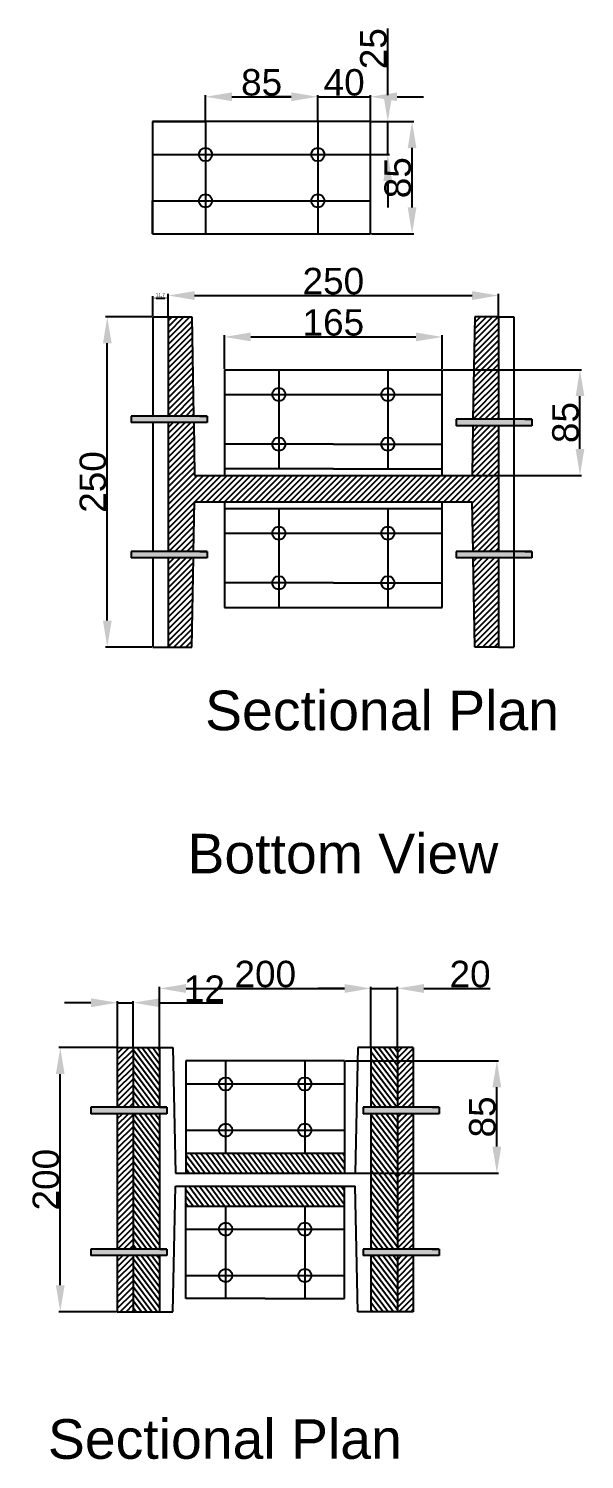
# Model space of a CAD drawing. Header units: millimetres. Extents: x 1432 to 2834, y 1098 to 2182.
# Drawn here: x 2413 to 2834, y 1098 to 2182 of the extents above; entities that cross this region are included whole.
import ezdxf

# ---------------------------------------------------------------- set-up
doc = ezdxf.new("R2010")
doc.units = ezdxf.units.MM
doc.styles.get("Standard").update_dxf_attribs({"font": 'arial.ttf'})
doc.dimstyles.new('ISO-25', dxfattribs={"dimtxt": 2.5, "dimasz": 2.5, "dimexe": 1.25, "dimexo": 0.625, "dimtad": 1, "dimtxsty": 'Standard', "dimcen": 2.5, "dimadec": 0, "dimazin": 0, "dimtfac": 1, "dimtmove": 0, "dimatfit": 3, "dimfxl": 1, "dimarcsym": 0})
pattern_1 = [(45, (-119.3895, -22.1104), (-2.245064, 2.245064), [])]
pattern_2 = [(127, (-119.3895, -22.1104), (-2.5356677, -1.9107627), [])]

# ---------------------------------------------------------------- blocks, each defined once
blk = doc.blocks.new('*D59')
at = {"color": 0, "lineweight": -2, "transparency": 16777216}
for p, q in [((2546.8, 2111.8), (2546.8, 2131.2)), ((2566.8, 2130), (2611.8, 2130)), ((2631.8, 2111.8), (2631.8, 2131.2))]:
    blk.add_line(p, q, dxfattribs=at)
at = {"color": 0, "transparency": 16777216}
for points in [[(2566.8, 2133.3), (2566.8, 2126.7), (2546.8, 2130)], [(2611.8, 2133.3), (2611.8, 2126.7), (2631.8, 2130)]]:
    blk.add_solid(points, dxfattribs=at)
at = {"layer": 'Defpoints', "color": 0, "transparency": 16777216}
for p in [(2631.8, 2130), (2546.8, 2111.2), (2631.8, 2111.2)]:
    blk.add_point(p, dxfattribs=at)
at = {"color": 0, "transparency": 16777216, "insert": (2589.3, 2140.8), "char_height": 20, "attachment_point": 5}
blk.add_mtext('85', dxfattribs=at)
blk = doc.blocks.new('*D60')
at = {"color": 0, "lineweight": -2, "transparency": 16777216}
for p, q in [((2611.8, 2130), (2591.8, 2130)), ((2631.8, 2111.8), (2631.8, 2131.2)), ((2631.8, 2130), (2671.8, 2130)), ((2671.8, 2111.8), (2671.8, 2131.2)), ((2691.8, 2130), (2711.8, 2130))]:
    blk.add_line(p, q, dxfattribs=at)
at = {"color": 0, "transparency": 16777216}
for points in [[(2611.8, 2133.3), (2611.8, 2126.7), (2631.8, 2130)], [(2691.8, 2133.3), (2691.8, 2126.7), (2671.8, 2130)]]:
    blk.add_solid(points, dxfattribs=at)
at = {"layer": 'Defpoints', "color": 0, "transparency": 16777216}
for p in [(2671.8, 2130), (2631.8, 2111.2), (2671.8, 2111.2)]:
    blk.add_point(p, dxfattribs=at)
at = {"color": 0, "transparency": 16777216, "insert": (2651.8, 2140.8), "char_height": 20, "attachment_point": 5}
blk.add_mtext('40', dxfattribs=at)
blk = doc.blocks.new('*D61')
at = {"color": 0, "lineweight": -2, "transparency": 16777216}
for p, q in [((2684.8, 2131.2), (2684.8, 2181.6)), ((2672.4, 2111.2), (2686.1, 2111.2)), ((2684.8, 2086.2), (2684.8, 2111.2)), ((2672.4, 2086.2), (2686.1, 2086.2)), ((2684.8, 2066.2), (2684.8, 2046.2))]:
    blk.add_line(p, q, dxfattribs=at)
at = {"color": 0, "transparency": 16777216}
for points in [[(2681.5, 2131.2), (2688.2, 2131.2), (2684.8, 2111.2)], [(2681.5, 2066.2), (2688.2, 2066.2), (2684.8, 2086.2)]]:
    blk.add_solid(points, dxfattribs=at)
at = {"layer": 'Defpoints', "color": 0, "transparency": 16777216}
for p in [(2671.8, 2111.2), (2684.8, 2111.2), (2671.8, 2086.2)]:
    blk.add_point(p, dxfattribs=at)
at = {"color": 0, "transparency": 16777216, "insert": (2674, 2166.4), "char_height": 20, "attachment_point": 5, "rotation": 90}
blk.add_mtext('25', dxfattribs=at)
blk = doc.blocks.new('*D62')
at = {"color": 0, "lineweight": -2, "transparency": 16777216}
for p, q in [((2672.4, 2111.2), (2704.5, 2111.2)), ((2703.2, 2046.2), (2703.2, 2091.2)), ((2672.4, 2026.2), (2704.5, 2026.2))]:
    blk.add_line(p, q, dxfattribs=at)
at = {"color": 0, "transparency": 16777216}
for points in [[(2699.9, 2091.2), (2706.5, 2091.2), (2703.2, 2111.2)], [(2699.9, 2046.2), (2706.5, 2046.2), (2703.2, 2026.2)]]:
    blk.add_solid(points, dxfattribs=at)
at = {"layer": 'Defpoints', "color": 0, "transparency": 16777216}
for p in [(2671.8, 2111.2), (2703.2, 2111.2), (2671.8, 2026.2)]:
    blk.add_point(p, dxfattribs=at)
at = {"color": 0, "transparency": 16777216, "insert": (2692.4, 2068.7), "char_height": 20, "attachment_point": 5, "rotation": 90}
blk.add_mtext('85', dxfattribs=at)
blk = doc.blocks.new('*D49')
at = {"color": 0, "lineweight": -2, "transparency": 16777216}
for p, q in [((2479.4, 1410), (2435.7, 1410)), ((2436.9, 1230), (2436.9, 1390)), ((2479.4, 1210), (2435.7, 1210))]:
    blk.add_line(p, q, dxfattribs=at)
at = {"color": 0, "transparency": 16777216}
for points in [[(2433.6, 1390), (2440.2, 1390), (2436.9, 1410)], [(2433.6, 1230), (2440.2, 1230), (2436.9, 1210)]]:
    blk.add_solid(points, dxfattribs=at)
at = {"layer": 'Defpoints', "color": 0, "transparency": 16777216}
for p in [(2436.9, 1410), (2480.1, 1410), (2480.1, 1210)]:
    blk.add_point(p, dxfattribs=at)
at = {"color": 0, "transparency": 16777216, "insert": (2426.1, 1310), "char_height": 20, "attachment_point": 5, "rotation": 90}
blk.add_mtext('200', dxfattribs=at)
blk = doc.blocks.new('*D50')
at = {"color": 0, "lineweight": -2, "transparency": 16777216}
for p, q in [((2460.1, 1444), (2440.1, 1444)), ((2480.1, 1410.6), (2480.1, 1445.2)), ((2480.1, 1444), (2492.1, 1444)), ((2492.1, 1410.6), (2492.1, 1445.2)), ((2512.1, 1444), (2559.9, 1444))]:
    blk.add_line(p, q, dxfattribs=at)
at = {"color": 0, "transparency": 16777216}
for points in [[(2460.1, 1447.3), (2460.1, 1440.6), (2480.1, 1444)], [(2512.1, 1447.3), (2512.1, 1440.6), (2492.1, 1444)]]:
    blk.add_solid(points, dxfattribs=at)
at = {"layer": 'Defpoints', "color": 0, "transparency": 16777216}
for p in [(2492.1, 1444), (2480.1, 1410), (2492.1, 1410)]:
    blk.add_point(p, dxfattribs=at)
at = {"color": 0, "transparency": 16777216, "insert": (2546, 1454.6), "char_height": 20, "attachment_point": 5}
blk.add_mtext('12', dxfattribs=at)
blk = doc.blocks.new('*D51')
at = {"color": 0, "lineweight": -2, "transparency": 16777216}
for p, q in [((2512.1, 1410.6), (2512.1, 1456)), ((2532.1, 1454.8), (2652.1, 1454.8)), ((2672.1, 1410.6), (2672.1, 1456))]:
    blk.add_line(p, q, dxfattribs=at)
at = {"color": 0, "transparency": 16777216}
for points in [[(2532.1, 1458.1), (2532.1, 1451.4), (2512.1, 1454.8)], [(2652.1, 1458.1), (2652.1, 1451.4), (2672.1, 1454.8)]]:
    blk.add_solid(points, dxfattribs=at)
at = {"layer": 'Defpoints', "color": 0, "transparency": 16777216}
for p in [(2672.1, 1454.8), (2512.1, 1410), (2672.1, 1410)]:
    blk.add_point(p, dxfattribs=at)
at = {"color": 0, "transparency": 16777216, "insert": (2592.1, 1465.6), "char_height": 20, "attachment_point": 5}
blk.add_mtext('200', dxfattribs=at)
blk = doc.blocks.new('*D52')
at = {"color": 0, "lineweight": -2, "transparency": 16777216}
for p, q in [((2652.1, 1454.8), (2632.1, 1454.8)), ((2672.1, 1410.6), (2672.1, 1456)), ((2672.1, 1454.8), (2692.1, 1454.8)), ((2692.1, 1410.6), (2692.1, 1456)), ((2712.1, 1454.8), (2762.2, 1454.8))]:
    blk.add_line(p, q, dxfattribs=at)
at = {"color": 0, "transparency": 16777216}
for points in [[(2652.1, 1458.1), (2652.1, 1451.4), (2672.1, 1454.8)], [(2712.1, 1458.1), (2712.1, 1451.4), (2692.1, 1454.8)]]:
    blk.add_solid(points, dxfattribs=at)
at = {"layer": 'Defpoints', "color": 0, "transparency": 16777216}
for p in [(2692.1, 1454.8), (2672.1, 1410), (2692.1, 1410)]:
    blk.add_point(p, dxfattribs=at)
at = {"color": 0, "transparency": 16777216, "insert": (2747.1, 1465.6), "char_height": 20, "attachment_point": 5}
blk.add_mtext('20', dxfattribs=at)
blk = doc.blocks.new('*D53')
at = {"color": 0, "lineweight": -2, "transparency": 16777216}
for p, q in [((2652.7, 1400), (2768.6, 1400)), ((2767.4, 1335), (2767.4, 1380)), ((2652.7, 1315), (2768.6, 1315))]:
    blk.add_line(p, q, dxfattribs=at)
at = {"color": 0, "transparency": 16777216}
for points in [[(2764, 1380), (2770.7, 1380), (2767.4, 1400)], [(2764, 1335), (2770.7, 1335), (2767.4, 1315)]]:
    blk.add_solid(points, dxfattribs=at)
at = {"layer": 'Defpoints', "color": 0, "transparency": 16777216}
for p in [(2652.1, 1400), (2767.4, 1400), (2652.1, 1315)]:
    blk.add_point(p, dxfattribs=at)
at = {"color": 0, "transparency": 16777216, "insert": (2756.5, 1357.5), "char_height": 20, "attachment_point": 5, "rotation": 90}
blk.add_mtext('85', dxfattribs=at)
blk = doc.blocks.new('*D54')
at = {"color": 0, "lineweight": -2, "transparency": 16777216}
for p, q in [((2506.3, 1963.3), (2471.2, 1963.3)), ((2472.5, 1733.3), (2472.5, 1943.3)), ((2506.3, 1713.3), (2471.2, 1713.3))]:
    blk.add_line(p, q, dxfattribs=at)
at = {"color": 0, "transparency": 16777216}
for points in [[(2469.2, 1943.3), (2475.8, 1943.3), (2472.5, 1963.3)], [(2469.2, 1733.3), (2475.8, 1733.3), (2472.5, 1713.3)]]:
    blk.add_solid(points, dxfattribs=at)
at = {"layer": 'Defpoints', "color": 0, "transparency": 16777216}
for p in [(2472.5, 1963.3), (2506.9, 1963.3), (2506.9, 1713.3)]:
    blk.add_point(p, dxfattribs=at)
at = {"color": 0, "transparency": 16777216, "insert": (2461.7, 1838.3), "char_height": 20, "attachment_point": 5, "rotation": 90}
blk.add_mtext('250', dxfattribs=at)
blk = doc.blocks.new('*D55')
at = {"color": 0, "lineweight": -2, "transparency": 16777216}
for p, q in [((2506.9, 1963.9), (2506.9, 1978.9)), ((2509.4, 1977.6), (2516.1, 1977.6)), ((2518.6, 1963.9), (2518.6, 1978.9))]:
    blk.add_line(p, q, dxfattribs=at)
at = {"color": 0, "transparency": 16777216}
for points in [[(2509.4, 1978), (2509.4, 1977.2), (2506.9, 1977.6)], [(2516.1, 1978), (2516.1, 1977.2), (2518.6, 1977.6)]]:
    blk.add_solid(points, dxfattribs=at)
at = {"layer": 'Defpoints', "color": 0, "transparency": 16777216}
for p in [(2518.6, 1977.6), (2506.9, 1963.3), (2518.6, 1963.3)]:
    blk.add_point(p, dxfattribs=at)
at = {"color": 0, "transparency": 16777216, "insert": (2512.7, 1979.7), "char_height": 2.5, "attachment_point": 5}
blk.add_mtext('11,7', dxfattribs=at)
blk = doc.blocks.new('*D56')
at = {"color": 0, "lineweight": -2, "transparency": 16777216}
for p, q in [((2518.6, 1963.9), (2518.6, 1980.7)), ((2538.6, 1979.5), (2748.6, 1979.5)), ((2768.6, 1963.9), (2768.6, 1980.7))]:
    blk.add_line(p, q, dxfattribs=at)
at = {"color": 0, "transparency": 16777216}
for points in [[(2538.6, 1982.8), (2538.6, 1976.1), (2518.6, 1979.5)], [(2748.6, 1982.8), (2748.6, 1976.1), (2768.6, 1979.5)]]:
    blk.add_solid(points, dxfattribs=at)
at = {"layer": 'Defpoints', "color": 0, "transparency": 16777216}
for p in [(2768.6, 1979.5), (2518.6, 1963.3), (2768.6, 1963.3)]:
    blk.add_point(p, dxfattribs=at)
at = {"color": 0, "transparency": 16777216, "insert": (2643.6, 1990.3), "char_height": 20, "attachment_point": 5}
blk.add_mtext('250', dxfattribs=at)
blk = doc.blocks.new('*D57')
at = {"color": 0, "lineweight": -2, "transparency": 16777216}
for p, q in [((2561.1, 1923.9), (2561.1, 1949.4)), ((2581.1, 1948.1), (2706.1, 1948.1)), ((2726.1, 1923.9), (2726.1, 1949.4))]:
    blk.add_line(p, q, dxfattribs=at)
at = {"color": 0, "transparency": 16777216}
for points in [[(2581.1, 1951.5), (2581.1, 1944.8), (2561.1, 1948.1)], [(2706.1, 1951.5), (2706.1, 1944.8), (2726.1, 1948.1)]]:
    blk.add_solid(points, dxfattribs=at)
at = {"layer": 'Defpoints', "color": 0, "transparency": 16777216}
for p in [(2726.1, 1948.1), (2561.1, 1923.3), (2726.1, 1923.3)]:
    blk.add_point(p, dxfattribs=at)
at = {"color": 0, "transparency": 16777216, "insert": (2643.6, 1959), "char_height": 20, "attachment_point": 5}
blk.add_mtext('165', dxfattribs=at)
blk = doc.blocks.new('*D58')
at = {"color": 0, "lineweight": -2, "transparency": 16777216}
for p, q in [((2726.7, 1923.3), (2831.5, 1923.3)), ((2830.3, 1863.3), (2830.3, 1903.3)), ((2726.7, 1843.3), (2831.5, 1843.3))]:
    blk.add_line(p, q, dxfattribs=at)
at = {"color": 0, "transparency": 16777216}
for points in [[(2827, 1903.3), (2833.6, 1903.3), (2830.3, 1923.3)], [(2827, 1863.3), (2833.6, 1863.3), (2830.3, 1843.3)]]:
    blk.add_solid(points, dxfattribs=at)
at = {"layer": 'Defpoints', "color": 0, "transparency": 16777216}
for p in [(2726.1, 1923.3), (2830.3, 1923.3), (2726.1, 1843.3)]:
    blk.add_point(p, dxfattribs=at)
at = {"color": 0, "transparency": 16777216, "insert": (2819.4, 1883.3), "char_height": 20, "attachment_point": 5, "rotation": 90}
blk.add_mtext('85', dxfattribs=at)

msp = doc.modelspace()

# ---------------------------------------------------------------- hatches: boundary and pattern name
h = msp.add_hatch()
h.set_pattern_fill('ANSI31', color=256)
h.set_pattern_definition(pattern_1)
h.paths.add_polyline_path([(2518.598, 1888.252), (2537.848, 1888.252), (2536.598, 1963.252), (2518.598, 1963.252)])
h.paths.add_polyline_path([(2749.306, 1885.752), (2768.598, 1885.752), (2768.598, 1963.252), (2750.598, 1963.252)])
h.paths.add_polyline_path([(2768.598, 1780.752), (2749.473, 1780.752), (2750.598, 1713.252), (2768.598, 1713.252)])
h.paths.add_polyline_path([(2518.598, 1785.752), (2537.806, 1785.752), (2538.431, 1823.252), (2748.765, 1823.252), (2749.39, 1785.752), (2768.598, 1785.752), (2768.598, 1880.752), (2749.223, 1880.752), (2748.598, 1843.252), (2538.598, 1843.252), (2537.931, 1883.252), (2518.598, 1883.252)])
h.paths.add_polyline_path([(2537.723, 1780.752), (2518.598, 1780.752), (2518.598, 1713.252), (2536.598, 1713.252)])
h = msp.add_hatch(color=256)
h.dxf.hatch_style = 1
h.paths.add_polyline_path([(2517.524, 1364.962), (2460.051, 1364.962), (2460.051, 1359.962), (2517.524, 1359.962)])
h.paths.add_polyline_path([(2723.773, 1364.962), (2666.299, 1364.962), (2666.299, 1359.962), (2723.773, 1359.962)])
h.paths.add_polyline_path([(2723.773, 1257.462), (2666.299, 1257.462), (2666.299, 1252.462), (2723.773, 1252.462)])
h.paths.add_polyline_path([(2517.524, 1257.462), (2512.051, 1257.462), (2460.051, 1257.462), (2460.051, 1252.462), (2517.524, 1252.462)])
h.paths.add_polyline_path([(2548.109, 1888.252), (2542.636, 1888.252), (2490.636, 1888.252), (2490.636, 1883.252), (2548.109, 1883.252)])
h.paths.add_polyline_path([(2548.109, 1785.752), (2542.636, 1785.752), (2490.636, 1785.752), (2490.636, 1780.752), (2548.109, 1780.752)])
h.paths.add_polyline_path([(2780.298, 1785.752), (2736.462, 1785.752), (2736.462, 1780.752), (2780.298, 1780.752)])
h.paths.add_polyline_path([(2793.936, 1785.752), (2780.298, 1785.752), (2780.298, 1780.752), (2793.936, 1780.752)])
h.paths.add_polyline_path([(2793.936, 1885.752), (2788.462, 1885.752), (2780.298, 1885.752), (2780.298, 1880.752), (2793.936, 1880.752)])
h.paths.add_polyline_path([(2780.298, 1885.752), (2736.462, 1885.752), (2736.462, 1880.752), (2780.298, 1880.752)])
h = msp.add_hatch()
h.set_pattern_fill('ANSI31', color=256)
h.set_pattern_definition(pattern_1)
h.paths.add_polyline_path([(2480.051, 1364.962), (2492.051, 1364.962), (2492.051, 1409.962), (2480.051, 1409.962)])
h.paths.add_polyline_path([(2492.051, 1252.462), (2480.051, 1252.462), (2480.051, 1209.962), (2492.051, 1209.962)])
h.paths.add_polyline_path([(2480.051, 1257.462), (2492.051, 1257.462), (2492.051, 1359.962), (2480.051, 1359.962)])
h.paths.add_polyline_path([(2704.051, 1252.462), (2692.051, 1252.462), (2692.051, 1209.962), (2704.051, 1209.962)])
h.paths.add_polyline_path([(2704.051, 1359.962), (2692.051, 1359.962), (2692.051, 1257.462), (2704.051, 1257.462)])
h.paths.add_polyline_path([(2692.051, 1364.962), (2704.051, 1364.962), (2704.051, 1409.962), (2692.051, 1409.962)])
h = msp.add_hatch()
h.set_pattern_fill('ANSI31', color=256, angle=82)
h.set_pattern_definition(pattern_2)
h.paths.add_polyline_path([(2492.051, 1364.962), (2512.051, 1364.962), (2512.051, 1409.962), (2492.051, 1409.962)])
h.paths.add_polyline_path([(2492.051, 1257.462), (2512.051, 1257.462), (2512.051, 1359.962), (2492.051, 1359.962)])
h.paths.add_polyline_path([(2512.051, 1252.462), (2492.051, 1252.462), (2492.051, 1209.962), (2512.051, 1209.962)])
h.paths.add_polyline_path([(2692.051, 1252.462), (2672.051, 1252.462), (2672.051, 1209.962), (2692.051, 1209.962)])
h.paths.add_polyline_path([(2672.051, 1364.962), (2692.051, 1364.962), (2692.051, 1409.962), (2672.051, 1409.962)])
h.paths.add_polyline_path([(2692.051, 1359.962), (2672.051, 1359.962), (2672.051, 1257.462), (2692.051, 1257.462)])
h = msp.add_hatch()
h.set_pattern_fill('ANSI31', color=256, angle=82)
h.set_pattern_definition(pattern_2)
h.paths.add_polyline_path([(2532.051, 1304.962), (2532.051, 1289.962), (2652.051, 1289.962), (2652.051, 1304.962)])
h.paths.add_polyline_path([(2532.051, 1329.962), (2532.051, 1314.962), (2652.051, 1314.962), (2652.051, 1329.962)])

# ---------------------------------------------------------------- linework, layer by layer
for p, q in [((2671.823, 2111.207), (2506.823, 2111.207)), ((2506.823, 2111.207), (2506.823, 2026.207)), ((2506.823, 2111.207), (2546.823, 2111.207)), ((2506.823, 2111.207), (2506.823, 2086.207)), ((2546.823, 2111.207), (2546.823, 2026.207)), ((2671.823, 2111.207), (2631.823, 2111.207)), ((2631.823, 2111.207), (2631.823, 2026.207)), ((2671.823, 2026.207), (2671.823, 2111.207)), ((2506.823, 2086.207), (2671.823, 2086.207)), ((2506.823, 2026.207), (2506.823, 2051.207)), ((2506.823, 2051.207), (2671.823, 2051.207)), ((2506.823, 2026.207), (2671.823, 2026.207)), ((2506.898, 1963.252), (2506.898, 1888.252)), ((2506.898, 1963.252), (2518.598, 1963.252)), ((2518.598, 1963.252), (2518.598, 1888.252)), ((2518.598, 1963.252), (2536.598, 1963.252)), ((2536.598, 1963.252), (2537.848, 1888.252)), ((2750.598, 1963.252), (2749.306, 1885.752)), ((2768.598, 1963.252), (2750.598, 1963.252)), ((2768.598, 1963.252), (2768.598, 1885.752)), ((2768.598, 1963.252), (2780.298, 1963.252)), ((2780.298, 1963.252), (2780.298, 1713.252)), ((2561.098, 1923.252), (2726.098, 1923.252)), ((2561.098, 1923.252), (2561.098, 1848.252)), ((2602.348, 1923.252), (2602.348, 1848.252)), ((2684.848, 1923.252), (2684.848, 1848.252)), ((2726.098, 1843.252), (2726.098, 1923.252)), ((2561.098, 1904.502), (2726.098, 1904.502)), ((2548.109, 1888.252), (2490.636, 1888.252)), ((2510.636, 1888.252), (2490.636, 1888.252)), ((2490.636, 1888.252), (2490.636, 1883.252)), ((2542.636, 1888.252), (2548.109, 1888.252)), ((2548.109, 1888.252), (2548.109, 1883.252)), ((2793.936, 1885.752), (2736.462, 1885.752)), ((2756.462, 1885.752), (2736.462, 1885.752)), ((2736.462, 1885.752), (2736.462, 1880.752)), ((2788.462, 1885.752), (2793.936, 1885.752)), ((2793.936, 1885.752), (2793.936, 1880.752)), ((2548.109, 1883.252), (2490.636, 1883.252)), ((2506.898, 1883.252), (2506.898, 1785.752)), ((2518.598, 1883.252), (2518.598, 1785.752)), ((2537.931, 1883.252), (2538.598, 1843.252)), ((2793.936, 1880.752), (2736.462, 1880.752)), ((2749.223, 1880.752), (2748.598, 1843.252)), ((2768.598, 1880.752), (2768.598, 1785.752)), ((2643.598, 1867.002), (2561.098, 1867.002)), ((2643.598, 1867.002), (2726.098, 1867.002)), ((2538.598, 1843.252), (2748.598, 1843.252)), ((2643.598, 1848.252), (2561.098, 1848.252)), ((2561.098, 1848.252), (2561.098, 1843.252)), ((2643.598, 1848.252), (2726.098, 1848.252)), ((2537.806, 1785.752), (2538.431, 1823.252)), ((2538.431, 1823.252), (2748.765, 1823.252)), ((2561.098, 1823.252), (2561.098, 1743.252)), ((2726.098, 1743.252), (2726.098, 1823.252)), ((2749.39, 1785.752), (2748.765, 1823.252)), ((2561.098, 1818.252), (2726.098, 1818.252)), ((2602.348, 1818.252), (2602.348, 1743.252)), ((2684.848, 1818.252), (2684.848, 1743.252)), ((2561.098, 1799.502), (2726.098, 1799.502)), ((2548.109, 1785.752), (2490.636, 1785.752)), ((2510.636, 1785.752), (2490.636, 1785.752)), ((2490.636, 1785.752), (2490.636, 1780.752)), ((2548.109, 1780.752), (2490.636, 1780.752)), ((2506.898, 1780.752), (2506.898, 1713.252)), ((2518.598, 1780.752), (2518.598, 1713.252)), ((2536.598, 1713.252), (2537.723, 1780.752)), ((2542.636, 1785.752), (2548.109, 1785.752)), ((2548.109, 1785.752), (2548.109, 1780.752)), ((2793.936, 1785.752), (2736.462, 1785.752)), ((2756.462, 1785.752), (2736.462, 1785.752)), ((2736.462, 1785.752), (2736.462, 1780.752)), ((2793.936, 1780.752), (2736.462, 1780.752)), ((2750.598, 1713.252), (2749.473, 1780.752)), ((2768.598, 1780.752), (2768.598, 1713.252)), ((2788.462, 1785.752), (2793.936, 1785.752)), ((2793.936, 1785.752), (2793.936, 1780.752)), ((2643.598, 1762.002), (2561.098, 1762.002)), ((2643.598, 1762.002), (2726.098, 1762.002)), ((2561.098, 1743.252), (2726.098, 1743.252)), ((2506.898, 1713.252), (2518.598, 1713.252)), ((2518.598, 1713.252), (2536.598, 1713.252)), ((2768.598, 1713.252), (2750.598, 1713.252)), ((2768.598, 1713.252), (2780.298, 1713.252)), ((2480.051, 1409.962), (2480.051, 1364.962)), ((2480.051, 1409.962), (2492.051, 1409.962)), ((2492.051, 1409.962), (2492.051, 1364.962)), ((2492.051, 1409.962), (2512.051, 1409.962)), ((2512.051, 1409.962), (2512.051, 1364.962)), ((2512.051, 1409.962), (2522.051, 1409.962)), ((2522.051, 1409.962), (2524.051, 1314.962)), ((2662.051, 1409.962), (2660.051, 1314.962)), ((2672.051, 1409.962), (2662.051, 1409.962)), ((2672.051, 1409.962), (2672.051, 1364.962)), ((2692.051, 1409.962), (2672.051, 1409.962)), ((2692.051, 1409.962), (2692.051, 1364.962)), ((2704.051, 1409.962), (2692.051, 1409.962)), ((2704.051, 1409.962), (2704.051, 1364.962)), ((2652.051, 1399.962), (2532.051, 1399.962)), ((2532.051, 1399.962), (2532.051, 1314.962)), ((2562.051, 1399.962), (2562.051, 1329.962)), ((2622.051, 1399.962), (2622.051, 1329.962)), ((2652.051, 1399.962), (2652.051, 1314.962)), ((2532.051, 1382.462), (2652.051, 1382.462)), ((2517.524, 1364.962), (2460.051, 1364.962)), ((2480.051, 1364.962), (2460.051, 1364.962)), ((2460.051, 1364.962), (2460.051, 1359.962)), ((2517.524, 1359.962), (2460.051, 1359.962)), ((2480.051, 1359.962), (2480.051, 1257.462)), ((2492.051, 1359.962), (2492.051, 1257.462)), ((2512.051, 1364.962), (2517.524, 1364.962)), ((2512.051, 1359.962), (2512.051, 1257.462)), ((2517.524, 1364.962), (2517.524, 1359.962)), ((2723.773, 1364.962), (2666.299, 1364.962)), ((2686.299, 1364.962), (2666.299, 1364.962)), ((2666.299, 1364.962), (2666.299, 1359.962)), ((2723.773, 1359.962), (2666.299, 1359.962)), ((2672.051, 1359.962), (2672.051, 1257.462)), ((2692.051, 1359.962), (2692.051, 1257.462)), ((2704.051, 1359.962), (2704.051, 1257.462)), ((2718.299, 1364.962), (2723.773, 1364.962)), ((2723.773, 1364.962), (2723.773, 1359.962)), ((2532.051, 1347.462), (2652.051, 1347.462)), ((2532.051, 1329.962), (2652.051, 1329.962)), ((2524.051, 1314.962), (2660.051, 1314.962)), ((2522.051, 1209.962), (2524.051, 1304.962)), ((2524.051, 1304.962), (2660.051, 1304.962)), ((2532.051, 1219.962), (2532.051, 1304.962)), ((2652.051, 1219.962), (2652.051, 1304.962)), ((2662.051, 1209.962), (2660.051, 1304.962)), ((2532.051, 1289.962), (2652.051, 1289.962)), ((2562.051, 1289.962), (2562.051, 1219.962)), ((2622.051, 1289.962), (2622.051, 1219.962)), ((2532.051, 1272.462), (2652.051, 1272.462)), ((2517.524, 1257.462), (2460.051, 1257.462)), ((2480.051, 1257.462), (2460.051, 1257.462)), ((2460.051, 1257.462), (2460.051, 1252.462)), ((2512.051, 1257.462), (2517.524, 1257.462)), ((2517.524, 1257.462), (2517.524, 1252.462)), ((2723.773, 1257.462), (2666.299, 1257.462)), ((2686.299, 1257.462), (2666.299, 1257.462)), ((2666.299, 1257.462), (2666.299, 1252.462)), ((2718.299, 1257.462), (2723.773, 1257.462)), ((2723.773, 1257.462), (2723.773, 1252.462)), ((2517.524, 1252.462), (2460.051, 1252.462)), ((2480.051, 1252.462), (2480.051, 1209.962)), ((2492.051, 1252.462), (2492.051, 1209.962)), ((2512.051, 1252.462), (2512.051, 1209.962)), ((2723.773, 1252.462), (2666.299, 1252.462)), ((2672.051, 1252.462), (2672.051, 1209.962)), ((2692.051, 1252.462), (2692.051, 1209.962)), ((2704.051, 1252.462), (2704.051, 1209.962)), ((2532.051, 1237.462), (2652.051, 1237.462)), ((2592.051, 1219.962), (2532.051, 1219.962)), ((2592.051, 1219.962), (2652.051, 1219.962)), ((2480.051, 1209.962), (2492.051, 1209.962)), ((2492.051, 1209.962), (2512.051, 1209.962)), ((2512.051, 1209.962), (2522.051, 1209.962)), ((2672.051, 1209.962), (2662.051, 1209.962)), ((2692.051, 1209.962), (2672.051, 1209.962)), ((2704.051, 1209.962), (2692.051, 1209.962))]:
    msp.add_line(p, q)
for centre in [(2546.823, 2086.207), (2631.823, 2086.207), (2546.823, 2051.207), (2631.823, 2051.207), (2602.348, 1904.502), (2684.848, 1904.502), (2602.348, 1867.002), (2684.848, 1867.002), (2602.348, 1799.502), (2684.848, 1799.502), (2602.348, 1762.002), (2684.848, 1762.002), (2562.051, 1382.462), (2622.051, 1382.462), (2562.051, 1347.462), (2622.051, 1347.462), (2562.051, 1272.462), (2622.051, 1272.462), (2562.051, 1237.462), (2622.051, 1237.462)]:
    msp.add_circle(centre, 5)

# ---------------------------------------------------------------- texts
at = {"char_height": 30, "attachment_point": 1}
for s, width, insert in [('Sectional Plan', 305.52971, (2546.534, 1680.311)), ('Bottom View', 284.58999, (2533.208, 1571.868)), ('Sectional Plan', 305.52971, (2427.558, 1128.609))]:
    msp.add_mtext_dynamic_manual_height_columns(s, width=width, gutter_width=12.5, heights=[0], dxfattribs=dict(at, insert=insert))

# ---------------------------------------------------------------- dimensions: what is measured, and where the dimension line sits
for base, p1, p2, picture, middle in [((2684.825, 2111.207), (2671.823, 2086.207), (2671.823, 2111.207), '*D61', (2673.988, 2166.402)), ((2703.202, 2111.207), (2671.823, 2026.207), (2671.823, 2111.207), '*D62', (2692.366, 2068.707)), ((2472.498, 1963.252), (2506.898, 1713.252), (2506.898, 1963.252), '*D54', (2461.662, 1838.252)), ((2436.914, 1409.962), (2480.051, 1209.962), (2480.051, 1409.962), '*D49', (2426.077, 1309.962))]:
    dim = msp.add_linear_dim(base=base, p1=p1, p2=p2, angle=90, dimstyle='ISO-25', override={"dimtxt": 20, "dimasz": 20})
    dim.commit()
    dim.dimension.update_dxf_attribs({"geometry": picture, "text_midpoint": middle})
for base, p1, p2, picture, middle in [((2631.823, 2129.997), (2546.823, 2111.207), (2631.823, 2111.207), '*D59', (2589.323, 2140.833)), ((2671.823, 2129.997), (2631.823, 2111.207), (2671.823, 2111.207), '*D60', (2651.823, 2140.833)), ((2768.598, 1979.48), (2518.598, 1963.252), (2768.598, 1963.252), '*D56', (2643.598, 1990.317)), ((2726.098, 1948.145), (2561.098, 1923.252), (2726.098, 1923.252), '*D57', (2643.598, 1958.981)), ((2692.051, 1454.778), (2672.051, 1409.962), (2692.051, 1409.962), '*D52', (2747.137, 1465.615)), ((2492.051, 1443.971), (2480.051, 1409.962), (2492.051, 1409.962), '*D50', (2545.957, 1454.637))]:
    dim = msp.add_linear_dim(base=base, p1=p1, p2=p2, dimstyle='ISO-25', override={"dimtxt": 20, "dimasz": 20})
    dim.commit()
    dim.dimension.update_dxf_attribs({"geometry": picture, "text_midpoint": middle})
dim = msp.add_linear_dim(base=(2518.598, 1977.613), p1=(2506.898, 1963.252), p2=(2518.598, 1963.252), dimstyle='ISO-25')
dim.commit()
dim.dimension.update_dxf_attribs({"geometry": '*D55', "text_midpoint": (2512.748, 1979.74)})
dim = msp.add_linear_dim(base=(2830.285, 1923.252), p1=(2726.098, 1843.252), p2=(2726.098, 1923.252), angle=90, text='85', dimstyle='ISO-25', override={"dimtxt": 20, "dimasz": 20})
dim.commit()
dim.dimension.update_dxf_attribs({"geometry": '*D58', "text_midpoint": (2819.448, 1883.252)})
dim = msp.add_linear_dim(base=(2672.051, 1454.778), p1=(2512.051, 1409.962), p2=(2672.051, 1409.962), text='200', dimstyle='ISO-25', override={"dimtxt": 20, "dimasz": 20})
dim.commit()
dim.dimension.update_dxf_attribs({"geometry": '*D51', "text_midpoint": (2592.051, 1465.615)})
dim = msp.add_aligned_dim(p1=(2652.051, 1314.962), p2=(2652.051, 1399.962), distance=-115.323, dimstyle='ISO-25', override={"dimtxt": 20, "dimasz": 20})
dim.commit()
dim.dimension.update_dxf_attribs({"geometry": '*D53', "text_midpoint": (2756.537, 1357.462)})

doc.saveas('drawing.dxf')
